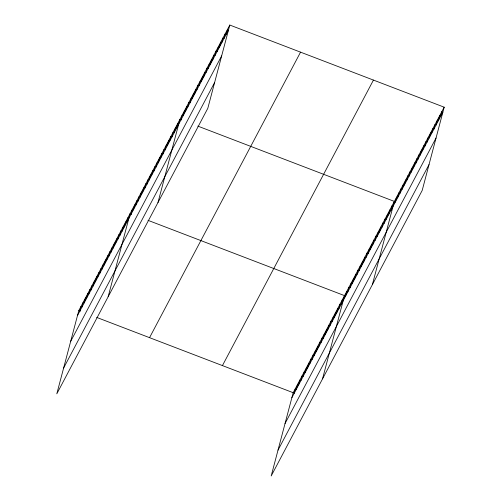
<?xml version="1.0" encoding="UTF-8"?>
<svg xmlns="http://www.w3.org/2000/svg" width="501" height="501" viewBox="0 0 501 501"><rect width="100%" height="100%" fill="white"/><g stroke="black" fill="none" stroke-linecap="round" stroke-linejoin="round"><path stroke-width="0.75" d="M229.809 25.05L78.807 310.557L56.813 393.811L207.815 108.297L229.809 25.05L444.187 107.189L422.193 190.443L271.191 475.95L293.185 392.703L444.187 107.189M79.709 311.365L81.037 306.336M81.945 307.144L83.272 302.116M84.174 302.923L85.502 297.895M86.41 298.702L87.738 293.674M88.639 294.482L89.967 289.453M90.869 290.261L92.197 285.238M93.105 286.04L94.432 281.017M95.334 281.819L96.662 276.796M97.57 277.598L98.897 272.575M99.799 273.377L101.127 268.354M102.035 269.156L103.363 264.133M104.264 264.935L105.592 259.913M106.5 260.714L107.828 255.692M108.73 256.493L110.057 251.471M110.959 252.272L112.293 247.25M113.195 248.058L114.522 243.029M115.424 243.837L116.752 238.808M117.66 239.616L118.987 234.587M119.889 235.395L121.217 230.366M122.125 231.174L123.453 226.145M124.354 226.953L125.682 221.924M126.59 222.732L127.918 217.703M108.153 296.736L130.147 213.489L131.575 214.033M131.087 214.228L132.414 209.205M133.347 209.944L134.675 204.922M135.614 205.66L136.942 200.638M137.881 201.383L139.209 196.354M140.148 197.1L141.476 192.071M142.409 192.816L143.737 187.787M144.676 188.533L146.004 183.51M146.943 184.249L148.271 179.226M149.204 179.965L150.532 174.943M151.471 175.682L152.799 170.659M153.738 171.405L155.066 166.376M155.999 167.121L157.327 162.092M158.266 162.838L159.594 157.809M160.533 158.554L161.861 153.531M162.794 154.27L164.121 149.248M165.061 149.987L166.388 144.964M167.328 145.703L168.655 140.681M169.589 141.426L170.922 136.397M171.856 137.142L173.183 132.114M174.123 132.859L175.45 127.83M176.39 128.575L177.717 123.553M157.984 202.517L179.978 119.269L181.406 119.814M180.917 120.008L182.245 114.986M183.184 115.725L184.512 110.702M185.445 111.447L186.773 106.419M187.712 107.164L189.04 102.135M189.979 102.88L191.307 97.852M192.24 98.597L193.568 93.574M194.507 94.313L195.835 89.291M196.774 90.03L198.102 85.007M199.035 85.752L200.362 80.724M201.302 81.469L202.629 76.44M203.569 77.185L204.896 72.157M205.836 72.902L207.163 67.879M208.097 68.618L209.424 63.596M210.364 64.335L211.691 59.312M212.631 60.051L213.958 55.029M214.891 55.774L216.219 50.745M217.158 51.49L218.486 46.461M219.425 47.207L220.753 42.178M221.686 42.923L223.014 37.901M223.953 38.64L225.281 33.617M226.22 34.356L227.548 29.334M294.087 393.504L295.415 388.482M296.323 389.283L297.65 384.261M298.552 385.062L299.88 380.04M300.788 380.841L302.116 375.819M303.017 376.62L304.345 371.598M305.247 372.4L306.574 367.377M307.482 368.185L308.81 363.156M309.712 363.964L311.04 358.935M311.948 359.743L313.275 354.714M314.177 355.522L315.505 350.493M316.413 351.301L317.74 346.272M318.642 347.08L319.97 342.051M320.878 342.859L322.206 337.831M323.107 338.638L324.435 333.616M325.343 334.417L326.671 329.395M327.573 330.197L328.9 325.174M329.802 325.976L331.13 320.953M332.038 321.755L333.365 316.732M334.267 317.534L335.595 312.511M336.503 313.313L337.831 308.29M338.732 309.092L340.06 304.069M340.968 304.871L342.296 299.849M322.531 378.875L344.525 295.628L148.014 220.334M345.465 296.373L346.792 291.344M347.725 292.089L349.053 287.06M349.992 287.806L351.32 282.777M352.259 283.522L353.587 278.5M354.526 279.239L355.854 274.216M356.787 274.955L358.115 269.933M359.054 270.672L360.382 265.649M361.321 266.394L362.649 261.365M363.582 262.111L364.91 257.082M365.849 257.827L367.177 252.798M368.116 253.544L369.444 248.521M370.377 249.26L371.704 244.237M372.644 244.976L373.971 239.954M374.911 240.699L376.238 235.67M377.172 236.416L378.499 231.387M379.439 232.132L380.766 227.103M381.706 227.849L383.033 222.826M383.973 223.565L385.3 218.542M386.233 219.281L387.561 214.259M388.5 214.998L389.828 209.975M390.767 210.721L392.095 205.692M372.362 284.662L394.356 201.408L197.845 126.114M395.295 202.154L396.623 197.125M397.562 197.87L398.89 192.847M399.823 193.586L401.151 188.564M402.09 189.303L403.418 184.28M404.357 185.019L405.685 179.997M406.618 180.742L407.946 175.713M408.885 176.458L410.213 171.43M411.152 172.175L412.48 167.146M413.413 167.891L414.74 162.869M415.68 163.608L417.007 158.585M417.947 159.324L419.274 154.302M420.214 155.041L421.541 150.018M422.475 150.763L423.802 145.735M424.742 146.48L426.069 141.451M427.009 142.196L428.336 137.168M429.269 137.913L430.597 132.89M431.536 133.629L432.864 128.607M433.803 129.346L435.131 124.323M436.064 125.062L437.392 120.04M438.331 120.785L439.659 115.756M440.598 116.501L441.926 111.472M77.48 315.586L228.481 30.073M70.66 341.4L221.661 55.887M63.633 367.997L214.635 82.483M149.548 337.668L300.556 52.154M222.438 365.592L373.445 80.085M291.858 397.725L442.859 112.218M285.038 423.539L436.039 138.032M278.011 450.136L429.013 164.629M78.807 310.557L80.235 311.108M96.668 317.402L293.185 392.703"/></g></svg>
